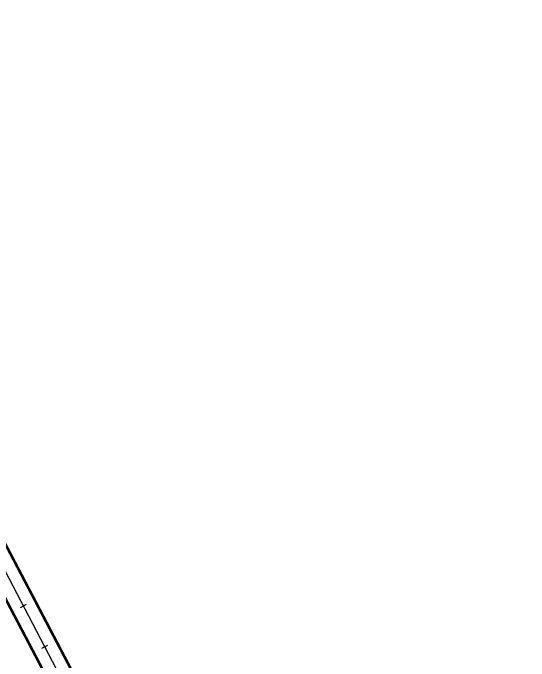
# Model space of a CAD drawing. Header units: millimetres. Extents: x 191137 to 192028, y 543444 to 545391.
# Drawn here: x 191562 to 191786.3, y 544690.5 to 544972.3 of the extents above; entities that cross this region are included whole.
import ezdxf

# ---------------------------------------------------------------- set-up
doc = ezdxf.new("R2010")
doc.units = ezdxf.units.MM
for name, color, linetype in [('A-01-2__보조측점심볼', 7, 'Continuous'), ('A-01-2__선형', 7, 'Continuous'), ('A-01-2__선형중심선', 7, 'Continuous'), ('CS-CONC-MAJR', 2, 'Continuous'), ('CS-EXCV', 3, 'E-DIGLN01')]:
    doc.layers.add(name, color=color, linetype=linetype)
doc.linetypes.add('E-DIGLN01', pattern='A,0.9,-0.2,[19,kscals.shx,S=0.1,R=180,X=0,Y=0],0.9', length=2)

msp = doc.modelspace()

# ---------------------------------------------------------------- linework, layer by layer
at = {"layer": 'A-01-2__보조측점심볼', "color": 1}
for p, q in [((191565.2436881721, 544713.7948083463), (191567.900371191, 544715.188377626)), ((191574.5341500363, 544696.0835882205), (191577.1908330552, 544697.4771575001))]:
    msp.add_line(p, q, dxfattribs=at)
at = {"layer": 'A-01-2__선형', "color": 1}
msp.add_line((191786.3362677773, 544295.5358022396), (191340.4223820992, 545145.6204483947), dxfattribs=at)
at = {"layer": 'A-01-2__선형중심선', "color": 1}
msp.add_line((191786.3362677773, 544295.5358022396), (191340.4223820992, 545145.6204483947), dxfattribs=at)
at = {"layer": 'CS-CONC-MAJR', "flags": 128}
for points in [[(191345.3309383942, 545124.2074633411), (191625.484921288, 544590.125419551)], [(191345.4993535594, 545124.747496981), (191626.3036702238, 544589.4256650368)], [(191618.2796187548, 544627.1111694806), (191437.2091153835, 544972.3017090249)]]:
    msp.add_lwpolyline(points, dxfattribs=at)
at = {"layer": 'CS-CONC-MAJR'}
msp.add_lwpolyline([(191437.6397477698, 544972.3418550391), (191618.5573628086, 544627.4427798967)], dxfattribs=at)
at = {"layer": 'CS-EXCV', "ltscale": 8, "flags": 128}
for points in [[(191278.6058182797, 545247.084028664), (191278.9923130241, 545246.3972459771), (191279.9555718763, 545244.684596965), (191280.9337148741, 545242.9434637855), (191281.9109871831, 545241.2018417518), (191282.887388559, 545239.4597312999), (191283.8629187575, 545237.7171328653), (191284.837577535, 545235.9740468835), (191285.8113646476, 545234.2304737901), (191286.7842798522, 545232.486414021), (191287.7563229051, 545230.7418680125), (191288.7274935636, 545228.9968362004), (191289.6977915849, 545227.2513190211), (191290.6672167262, 545225.5053169111), (191291.6357687455, 545223.7588303068), (191292.6034474003, 545222.011859645), (191293.570252449, 545220.2644053618), (191294.5361836495, 545218.5164678954), (191295.5012407609, 545216.7680476808), (191296.4654235414, 545215.0191451568), (191297.4287317501, 545213.26976076), (191298.3911651463, 545211.519894928), (191299.3527234894, 545209.7695480977), (191300.3134065388, 545208.0187207073), (191301.2732140545, 545206.267413194), (191302.2321457964, 545204.5156259962), (191303.190201525, 545202.7633595511), (191304.1473810008, 545201.0106142974), (191305.103683984, 545199.2573906732), (191306.0591102361, 545197.5036891166), (191307.0136595181, 545195.7495100657), (191307.9673315911, 545193.9948539601), (191308.920126217, 545192.2397212376), (191309.8720431575, 545190.484112337), (191310.8230821745, 545188.7280276977), (191311.7732430303, 545186.9714677584), (191312.7225254876, 545185.2144329578), (191313.6709293087, 545183.4569237361), (191314.6184542568, 545181.6989405319), (191315.5651000948, 545179.9404837854), (191316.5108665862, 545178.1815539352), (191317.4557534944, 545176.4221514221), (191318.3997605834, 545174.6622766854), (191319.3428876169, 545172.9019301652), (191320.2851343594, 545171.1411123014), (191321.2265005752, 545169.3798235345), (191322.166986029, 545167.6180643046), (191323.1065904856, 545165.8558350521), (191324.0453137102, 545164.0931362177), (191324.9831554681, 545162.3299682422), (191325.9201155248, 545160.5663315664), (191326.856193646, 545158.8022266309), (191327.7913895979, 545157.0376538764), (191328.7257031464, 545155.2726137452), (191329.6591340583, 545153.507106677), (191330.5916820998, 545151.7411331149), (191331.5233470381, 545149.9746934994), (191332.4541286402, 545148.2077882721), (191333.3840266733, 545146.4404178751), (191334.3130408346, 545144.6725828839), (191335.2418502124, 545142.9029882994), (191345.2024527612, 545123.9142203665), (191345.2467308116, 545123.9374465212), (191625.2147894256, 544590.2098464493)], [(191618.6962348356, 544627.6085851046), (191437.855063963, 544972.361928046)]]:
    msp.add_lwpolyline(points, dxfattribs=at)

doc.saveas('drawing.dxf')
